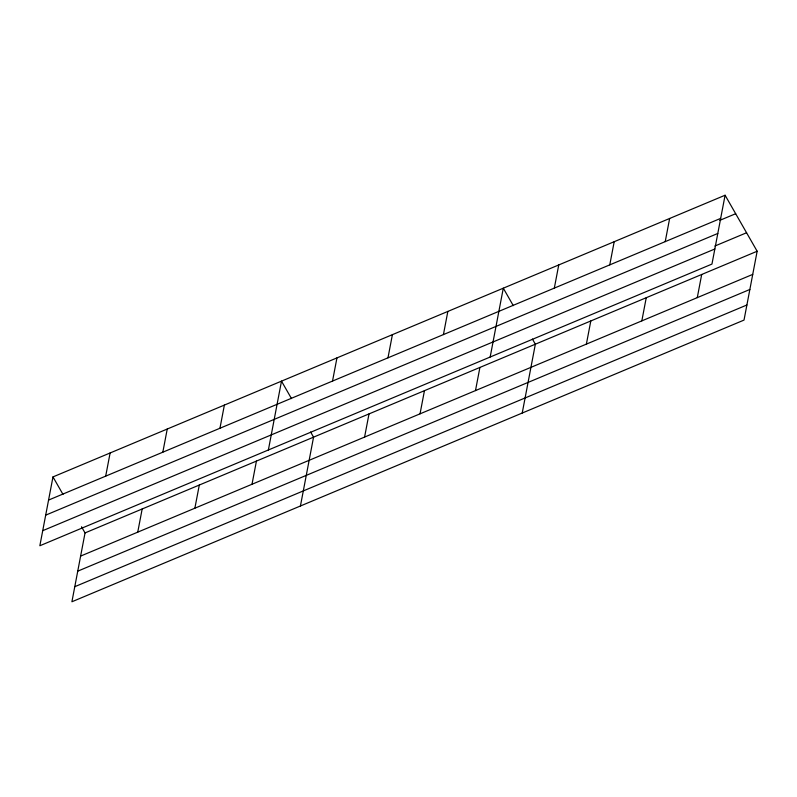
<?xml version="1.0" encoding="UTF-8"?>
<svg xmlns="http://www.w3.org/2000/svg" width="797" height="797" viewBox="0 0 797 797"><rect width="100%" height="100%" fill="white"/><g stroke="black" fill="none" stroke-linecap="round" stroke-linejoin="round"><path stroke-width="1.2" d="M52.981 476.915L39.85 545.756L711.96 264.076L725.091 195.235L52.981 476.915L62.973 494.369M81.513 526.767L85.04 532.924L71.909 601.765L744.019 320.085L757.15 251.244L725.091 195.235M105.692 476.128L110.116 452.975M137.751 532.137L142.165 508.984M162.827 452.188L167.24 429.035M194.876 508.197L199.3 485.044M219.952 428.248L224.375 405.085M252.011 484.247L256.425 461.094M268.37 449.986L281.5 381.145L291.493 398.6M300.429 505.995L313.56 437.154L310.621 432.014M332.528 381.066L336.952 357.903M364.588 437.065L369.011 413.912M387.98 357.823L392.403 334.67M420.039 413.832L424.452 390.679M443.431 334.581L447.844 311.428M475.49 390.59L479.904 367.437M490.165 357.026L503.296 288.185L513.288 305.64M522.224 413.035L535.355 344.194L532.416 339.064M554.323 288.106L558.747 264.953M586.383 344.115L590.806 320.962M609.775 264.863L614.198 241.71M641.834 320.872L646.247 297.719M665.226 241.63L669.639 218.468M697.285 297.63L701.699 274.477M48.567 500.078L720.677 218.388M719.83 220.351L735.671 213.716M45.688 515.151L717.798 233.461M714.889 246.034L746.57 232.754M42.729 530.682L714.839 248.993M85.04 532.924L757.15 251.244M80.627 556.087L752.737 274.397M77.747 571.16L749.857 289.47M74.779 586.692L746.889 305.002"/></g></svg>
